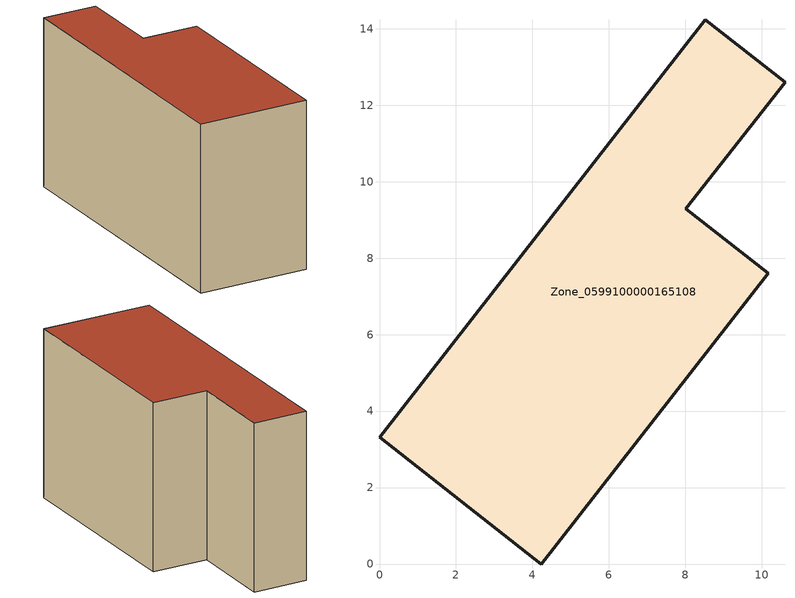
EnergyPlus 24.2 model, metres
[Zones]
Zone_0599100000165108
 floor ground (C_G): 0,3.31 8.51,14.23 10.6,12.6 8.01,9.29 10.17,7.61 4.24,0 z4.04
 wall outside (C_F): 4.24,0 10.17,7.61 8.01,9.29 10.6,12.6 8.51,14.23 0,3.31 4.24,0 z4.04:12.17
 roof outside (C_R): 8.51,14.23 0,3.31 4.24,0 10.17,7.61 8.01,9.29 10.6,12.6 z12.17
[BUILDING]
Pand.0599100000165108: North Axis=0; Terrain=City; Loads Convergence Tolerance Value=0.04; Temperature Convergence Tolerance Value=0.4; Solar Distribution=FullExterior; Maximum Number of Warmup Days=25; Minimum Number of Warmup Days=1
[Site:Location]
Rotterdam.The.Hague.AP_ZH_NLD Design_Conditions: Latitude=51.96; Longitude=4.45; Time Zone=1; Elevation=-4.5
[SITE:GROUNDTEMPERATURE:BUILDINGSURFACE]
18, 18, 18, 18, 18, 18, 18, 18, 18, 18, 18, 18
[MATERIAL] Thermal Absorptance=0.9; Solar Absorptance=0.7; Visible Absorptance=0.7
Name | Roughness | Thickness | Conductivity | Density | Specific Heat
G.TI.1975-1991 | MediumSmooth | 0.15 | 0.288461 | 540 | 1210
F.TI.1975-1991 | Rough | 0.3 | 0.230769 | 1920 | 840
R.TI.1975-1991 | MediumRough | 0.2 | 0.153846 | 1500 | 1000
[CONSTRUCTION]
C_G: G.TI.1975-1991
C_F: F.TI.1975-1991
C_R: R.TI.1975-1991
[ZONE]
Zone_0599100000165108: Type=1; Multiplier=1; Ceiling Height=Autocalculate; Volume=Autocalculate; Floor Area=autocalculate; Part of Total Floor Area=Yes
[ZONEINFILTRATION:DESIGNFLOWRATE]
Infil_Zone_0599100000165108: Zone or ZoneList or Space or SpaceList=Zone_0599100000165108; Schedule=AlwaysOn; Design Flow Rate Calculation Method=Flow/Area; Flow Rate per Floor Area=0.003; Constant Term Coefficient=1; Temperature Term Coefficient=0; Velocity Term Coefficient=0; Velocity Squared Term Coefficient=0
[HVACTEMPLATE:ZONE:IDEALLOADSAIRSYSTEM]
Zone_0599100000165108: Maximum Heating Supply Air Temperature=50; Minimum Cooling Supply Air Temperature=13; Maximum Heating Supply Air Humidity Ratio=0.0156; Minimum Cooling Supply Air Humidity Ratio=0.0077; Heating Limit=NoLimit; Cooling Limit=NoLimit; Dehumidification Control Type=ConstantSensibleHeatRatio; Cooling Sensible Heat Ratio=0.7; Dehumidification Setpoint=60; Humidification Control Type=None; Humidification Setpoint=30; Outdoor Air Method=None; Outdoor Air Flow Rate per Person=0.00944; Outdoor Air Flow Rate per Zone Floor Area=0; Outdoor Air Flow Rate per Zone=0; Demand Controlled Ventilation Type=None; Outdoor Air Economizer Type=NoEconomizer; Heat Recovery Type=None; Sensible Heat Recovery Effectiveness=0.7; Latent Heat Recovery Effectiveness=0.65
[ZONECONTROL:THERMOSTAT]
ThermostatControl_Zone_0599100000165108: Zone or ZoneList=Zone_0599100000165108; Control Type Schedule=DualSetpointControlType; Control 1=Thermostat_Zone_0599100000165108; Temperature Difference Between Cutout And Setpoint=0
[THERMOSTATSETPOINT:DUALSETPOINT]
Thermostat_Zone_0599100000165108: Heating Setpoint Temperature Schedule=HeatingSetpoint_Zone_0599100000165108; Cooling Setpoint Temperature Schedule=CoolingSetpoint_Zone_0599100000165108
[SCHEDULE:COMPACT]
HeatingSetpoint_Zone_0599100000165108: Through: 12/31, For: AllDays, Until: 24:00, 21
CoolingSetpoint_Zone_0599100000165108: Through: 12/31, For: AllDays, Until: 24:00, 24
DualSetpointControlType: Through: 12/31, For: AllDays, Until: 24:00, 4
AlwaysOn: Through: 12/31, For: AllDays, Until: 24:00, 1
